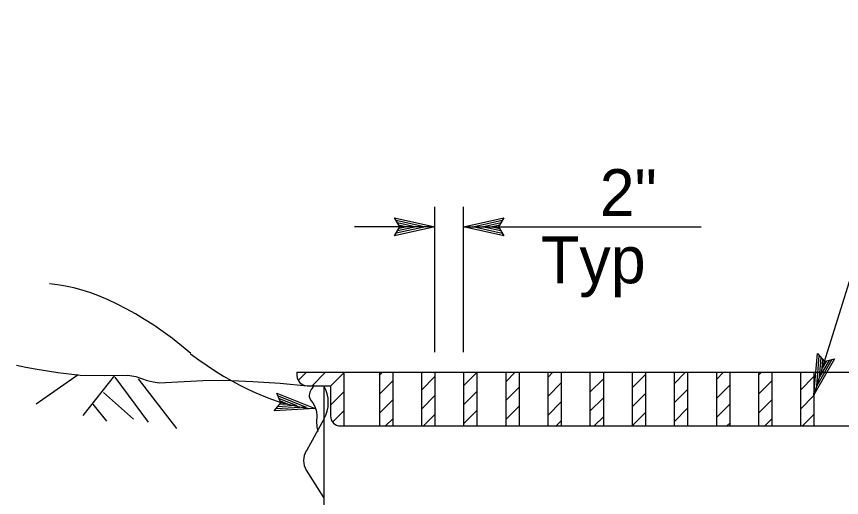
# Model space of a CAD drawing. Extents: x -894 to 866, y -472 to 714.
# Drawn here: x -671.2 to -548.1, y 411.3 to 483 of the extents above; entities that cross this region are included whole.
import ezdxf

# ---------------------------------------------------------------- set-up
doc = ezdxf.new("R2010")
doc.units = 0
for name, color, linetype in [('df_DETAIL-anno', 7, 'Continuous'), ('df_INLET', 7, 'Continuous'), ('df_PIPE', 7, 'Continuous'), ('rd_PROFILE-OG', 7, 'Continuous'), ('STR_Hatching A', 7, 'Continuous')]:
    doc.layers.add(name, color=color, linetype=linetype)

msp = doc.modelspace()

# ---------------------------------------------------------------- linework, layer by layer
at = {"layer": 'df_DETAIL-anno'}
for p, q in [((-534.63, 482.96), (-552.18, 426.58)), ((-608.75, 432.92), (-608.75, 454.61)), ((-604.46, 432.92), (-604.46, 454.61)), ((-613.95, 451.61), (-614.75, 452.95)), ((-614.75, 452.95), (-614.75, 452.95)), ((-614.75, 452.95), (-608.75, 451.61)), ((-614.53, 452.59), (-610.13, 451.61)), ((-614.3, 452.24), (-611.51, 451.61)), ((-614.12, 451.89), (-612.89, 451.61)), ((-604.46, 451.61), (-598.46, 452.94)), ((-603.07, 451.61), (-598.7, 452.58)), ((-601.7, 451.61), (-598.87, 452.24)), ((-600.32, 451.61), (-599.11, 451.88)), ((-598.46, 452.94), (-599.26, 451.61)), ((-598.46, 452.94), (-598.46, 452.94)), ((-608.75, 451.61), (-620.75, 451.61)), ((-608.75, 451.61), (-614.75, 450.28)), ((-614.75, 450.28), (-613.95, 451.61)), ((-610.14, 451.61), (-614.51, 450.64)), ((-611.51, 451.61), (-614.34, 450.99)), ((-612.89, 451.61), (-614.1, 451.35)), ((-608.75, 451.61), (-608.75, 451.61)), ((-604.46, 451.61), (-569.03, 451.61)), ((-598.46, 450.27), (-604.46, 451.61)), ((-604.46, 451.61), (-604.46, 451.61)), ((-598.68, 450.63), (-603.08, 451.61)), ((-598.91, 450.99), (-601.7, 451.61)), ((-599.09, 451.33), (-600.32, 451.61)), ((-599.26, 451.61), (-598.46, 450.27)), ((-614.75, 450.28), (-614.75, 450.28)), ((-598.46, 450.27), (-598.46, 450.27)), ((-552.18, 426.58), (-551.66, 432.7)), ((-551.77, 427.91), (-551.39, 432.37)), ((-551.66, 432.7), (-551.66, 432.7)), ((-551.66, 432.7), (-550.63, 431.54)), ((-551.35, 429.22), (-551.11, 432.1)), ((-549.11, 431.91), (-552.18, 426.58)), ((-549.52, 431.81), (-551.77, 427.9)), ((-549.93, 431.69), (-551.35, 429.22)), ((-550.94, 430.53), (-550.84, 431.77)), ((-550.31, 431.63), (-550.94, 430.53)), ((-550.63, 431.54), (-549.11, 431.91)), ((-549.11, 431.91), (-549.11, 431.91)), ((-631.72, 425.35), (-632.3, 426.8)), ((-632.3, 426.8), (-632.3, 426.8)), ((-632.3, 426.8), (-626.59, 424.52)), ((-632.14, 426.41), (-627.95, 424.74)), ((-631.97, 426.02), (-629.32, 424.96)), ((-552.18, 426.58), (-552.18, 426.58)), ((-632.72, 424.16), (-631.72, 425.35)), ((-627.96, 424.74), (-632.44, 424.48)), ((-629.32, 424.96), (-632.21, 424.79)), ((-630.68, 425.18), (-631.92, 425.11)), ((-631.85, 425.65), (-630.68, 425.18)), ((-626.59, 424.52), (-632.72, 424.16)), ((-632.72, 424.16), (-632.72, 424.16)), ((-626.59, 424.52), (-626.59, 424.52))]:
    msp.add_line(p, q, dxfattribs=at)
for centre, start_param, end_param in [((-650.26, 410.7), 5.080223, 5.855067), ((-642.79, 456.91), 2.034591, 2.722487)]:
    msp.add_ellipse(centre, major_axis=(-24.35, 30.12), ratio=0.493243, start_param=start_param, end_param=end_param, dxfattribs=at)
at = {"layer": 'df_INLET'}
for p, q in [((-629.32, 429.92), (-629.32, 429.42)), ((-629.32, 429.92), (-527.32, 429.92)), ((-622.32, 429.92), (-622.32, 421.92)), ((-617.03, 429.92), (-617.03, 421.92)), ((-615.03, 429.92), (-615.03, 421.92)), ((-610.75, 429.92), (-610.75, 421.92)), ((-608.75, 429.92), (-608.75, 421.92)), ((-604.46, 429.92), (-604.46, 421.92)), ((-602.46, 429.92), (-602.46, 421.92)), ((-598.18, 429.92), (-598.18, 421.92)), ((-596.18, 429.92), (-596.18, 421.92)), ((-591.89, 429.92), (-591.89, 421.92)), ((-589.89, 429.92), (-589.89, 421.92)), ((-585.6, 429.92), (-585.6, 421.92)), ((-583.6, 429.92), (-583.6, 421.92)), ((-579.32, 429.92), (-579.32, 421.92)), ((-577.32, 429.92), (-577.32, 421.92)), ((-573.03, 429.92), (-573.03, 421.92)), ((-571.03, 429.92), (-571.03, 421.92)), ((-566.75, 429.92), (-566.75, 421.92)), ((-564.75, 429.92), (-564.75, 421.92)), ((-560.46, 429.92), (-560.46, 421.92)), ((-558.46, 429.92), (-558.46, 421.92)), ((-554.18, 429.92), (-554.18, 421.92)), ((-552.18, 429.92), (-552.18, 421.92)), ((-627.82, 427.92), (-624.32, 427.92)), ((-624.32, 427.92), (-624.32, 423.42)), ((-622.82, 421.92), (-622.32, 421.92)), ((-622.32, 421.92), (-622.32, 421.92)), ((-622.32, 421.92), (-534.32, 421.92)), ((-616.03, 421.92), (-616.03, 421.92)), ((-609.75, 421.92), (-609.75, 421.92)), ((-603.46, 421.92), (-603.46, 421.92)), ((-597.18, 421.92), (-597.18, 421.92)), ((-590.89, 421.92), (-590.89, 421.92)), ((-584.6, 421.92), (-584.6, 421.92)), ((-578.32, 421.92), (-578.32, 421.92)), ((-572.03, 421.92), (-572.03, 421.92)), ((-565.75, 421.92), (-565.75, 421.92)), ((-559.46, 421.92), (-559.46, 421.92)), ((-553.18, 421.92), (-553.18, 421.92))]:
    msp.add_line(p, q, dxfattribs=at)
for centre in [(-627.82, 429.42), (-622.82, 423.42)]:
    msp.add_arc(centre, 1.5, 180, 270, dxfattribs=at)
at = {"layer": 'df_PIPE'}
for p, q in [((-625.32, 427.92), (-625.32, 321.3)), ((-625.32, 422.92), (-627.92, 418.22)), ((-627.94, 415.31), (-625.34, 411.26))]:
    msp.add_line(p, q, dxfattribs=at)
for centre, radius, start, end in [((-629.57, 425.42), 4.93, 329.5345, 30.4655), ((-625.32, 416.77), 3, 150.8519, 209.1481)]:
    msp.add_arc(centre, radius, start, end, dxfattribs=at)
at = {"layer": 'rd_PROFILE-OG'}
for p, q in [((-661.94, 429.54), (-668.21, 425.19)), ((-656.54, 429.43), (-661.29, 423.48)), ((-656.47, 429.2), (-651.54, 422.48)), ((-653.02, 428.93), (-647.29, 421.56)), ((-658.16, 426.89), (-653.73, 422.92)), ((-659.78, 425.19), (-657.74, 422.64))]:
    msp.add_line(p, q, dxfattribs=at)
msp.add_lwpolyline([(-671.16, 430.99), (-669.77, 430.69), (-668.36, 430.43), (-665.01, 429.9), (-661.65, 429.49), (-658.1, 429.46), (-654.55, 429.49), (-653.38, 429.27), (-651.65, 428.71), (-650.78, 428.48), (-649.89, 428.37), (-646.16, 428.56), (-642.42, 428.75), (-639.16, 428.69), (-635.89, 428.56), (-631.85, 428.29), (-627.82, 427.92)], dxfattribs=at)
msp.add_spline([(-626.75, 428), (-627.49, 426.32), (-626.75, 425.01), (-626.37, 423.52), (-626.37, 422.03), (-626.19, 421.1)], degree=3, dxfattribs=at)
at = {"layer": 'STR_Hatching A'}
for p, q in [((-629.13, 428.69), (-627.9, 429.92)), ((-627.07, 427.92), (-625.07, 429.92)), ((-624.32, 427.84), (-622.32, 429.84)), ((-617.03, 429.47), (-616.58, 429.92)), ((-604.46, 427.9), (-602.46, 429.9)), ((-598.18, 428.52), (-596.78, 429.92)), ((-591.89, 429.15), (-591.13, 429.92)), ((-579.32, 427.58), (-577.32, 429.58)), ((-573.03, 428.21), (-571.33, 429.92)), ((-566.75, 428.84), (-565.67, 429.92)), ((-560.46, 429.47), (-560.01, 429.92)), ((-617.03, 426.64), (-615.03, 428.64)), ((-610.75, 427.27), (-608.75, 429.27)), ((-585.6, 426.95), (-583.6, 428.95)), ((-560.46, 426.64), (-558.46, 428.64)), ((-554.18, 427.27), (-552.18, 429.27)), ((-598.18, 425.7), (-596.18, 427.7)), ((-591.89, 426.32), (-589.89, 428.33)), ((-573.03, 425.38), (-571.03, 427.38)), ((-566.75, 426.01), (-564.75, 428.01)), ((-624.32, 425.01), (-622.32, 427.01)), ((-610.75, 424.44), (-608.75, 426.44)), ((-604.46, 425.07), (-602.46, 427.07)), ((-585.6, 424.13), (-583.6, 426.13)), ((-579.32, 424.75), (-577.32, 426.75)), ((-554.18, 424.44), (-552.18, 426.44)), ((-617.03, 423.81), (-615.03, 425.81)), ((-598.18, 422.87), (-596.18, 424.87)), ((-591.89, 423.5), (-589.89, 425.5)), ((-566.75, 423.18), (-564.75, 425.18)), ((-560.46, 423.81), (-558.46, 425.81)), ((-624, 422.5), (-622.32, 424.18)), ((-610.44, 421.92), (-608.75, 423.61)), ((-604.46, 422.24), (-602.46, 424.24)), ((-579.33, 421.92), (-577.32, 423.93)), ((-573.03, 422.56), (-571.03, 424.56)), ((-553.87, 421.92), (-552.18, 423.61)), ((-616.1, 421.92), (-615.03, 422.98)), ((-590.64, 421.92), (-589.89, 422.67)), ((-584.98, 421.92), (-583.6, 423.3)), ((-565.19, 421.92), (-564.75, 422.36)), ((-559.53, 421.92), (-558.46, 422.98))]:
    msp.add_line(p, q, dxfattribs=at)

# ---------------------------------------------------------------- texts
at = {"layer": 'df_DETAIL-anno'}
for s, p in [('2" ', (-584.15, 453.2)), ('Typ', (-592.9, 443.19))]:
    msp.add_text(s, height=7, dxfattribs=at).set_placement(p)

doc.saveas('drawing.dxf')
